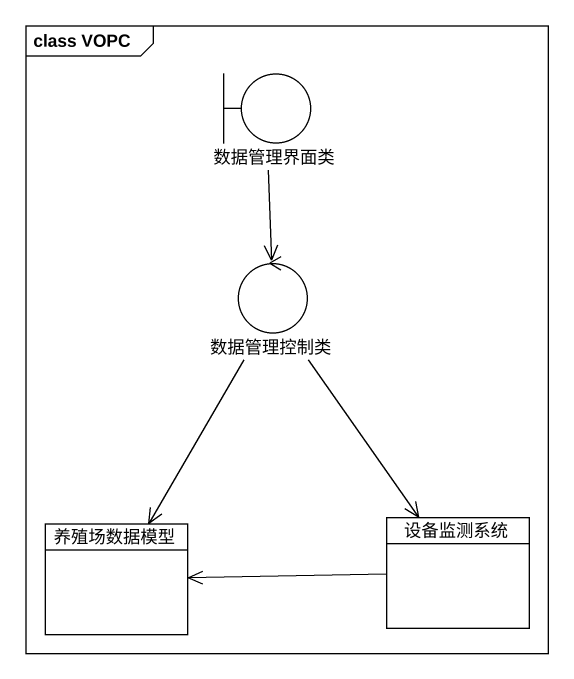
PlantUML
@startuml
mainframe class VOPC
allowmixing
hide circle
hide empty members
boundary 数据管理界面类
control 数据管理控制类
class 设备监测系统
class 养殖场数据模型
数据管理界面类 --> 数据管理控制类
数据管理控制类 --> 设备监测系统
数据管理控制类 --> 养殖场数据模型
设备监测系统 -left-> 养殖场数据模型
@enduml
